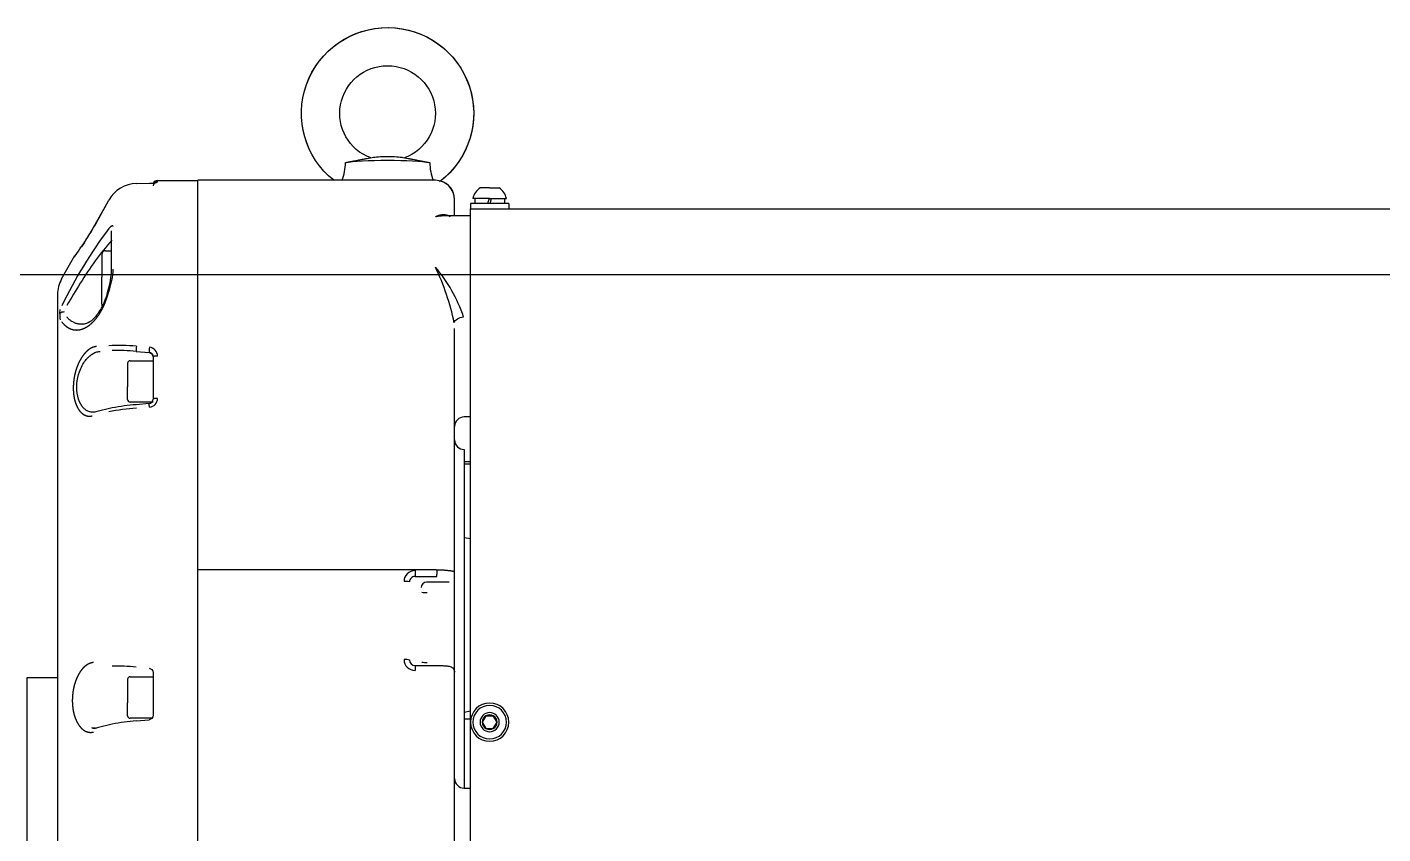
# Model space of a CAD drawing. Extents: x -599358 to 2865263, y -1062760 to 486533.
# Drawn here: x 1039415 to 1040083, y -672724 to -672326 of the extents above; entities that cross this region are included whole.
import ezdxf

# ---------------------------------------------------------------- set-up
doc = ezdxf.new("R2010")
doc.units = 0
for name, color, linetype in [('A-LIN-V', 9, 'Continuous'), ('EWHS5T6M-3', 7, 'Continuous'), ('FHSGH10105-主梁-04', 7, 'Continuous')]:
    doc.layers.add(name, color=color, linetype=linetype)

# ---------------------------------------------------------------- blocks, each defined once
blk = doc.blocks.new('55555555rrrrrr-M')
at = {"color": 2}
blk.add_line((1520886.87, 577968.91), (1520886.87, 577968.79), dxfattribs=at)
at = {"layer": 'EWHS5T6M-3', "color": 2, "linetype": 'Continuous'}
for p, q in [((1520970.15, 577979.69), (1520972.81, 577980.2)), ((1520987.94, 577980.2), (1520990.6, 577979.69)), ((1521003.95, 577968.91), (1520886.87, 577968.91)), ((1520886.87, 577950.99), (1520886.87, 577968.91)), ((1520953.83, 577968.91), (1520886.87, 577968.91)), ((1520856.66, 577967.36), (1520863.06, 577967.46)), ((1520856.66, 577967.36), (1520863.06, 577967.46)), ((1520867.07, 577968.79), (1520886.87, 577968.79)), ((1520867.07, 577968.79), (1520886.87, 577968.79)), ((1520886.87, 577950.99), (1520886.87, 577968.52)), ((1521030.66, 577965.13), (1521025.95, 577965.13)), ((1521030.66, 577965.13), (1521035.37, 577965.13)), ((1521034.29, 577965.14), (1521034.29, 577965.13)), ((1520836.43, 577947.49), (1520841.26, 577955.86)), ((1520836.43, 577947.49), (1520841.26, 577955.86)), ((1520838.26, 577950.44), (1520843.05, 577959.1)), ((1520838.26, 577950.44), (1520843.05, 577959.1)), ((1521013.37, 577951.52), (1521013.37, 577959.41)), ((1521013.37, 577951.52), (1521013.37, 577959.41)), ((1521040.09, 577957.43), (1521021.23, 577957.43)), ((1521021.23, 577957.43), (1521021.23, 577954.92)), ((1521030.66, 577959.95), (1521022.41, 577959.95)), ((1521023.35, 577959.95), (1521023.35, 577957.43)), ((1521030.35, 577959.95), (1521029.67, 577957.43)), ((1521030.66, 577959.95), (1521038.91, 577959.95)), ((1521030.97, 577957.43), (1521031.65, 577959.95)), ((1521037.97, 577959.95), (1521037.97, 577957.43)), ((1521040.09, 577957.43), (1521040.09, 577954.92)), ((1520886.87, 577926.09), (1520886.87, 577950.99)), ((1520886.87, 577926.09), (1520886.87, 577950.99)), ((1521007.8, 577951.52), (1521021.23, 577951.52)), ((1521013.37, 577951.52), (1521021.23, 577951.52)), ((1521021.23, 577913.28), (1521021.23, 577954.92)), ((1521021.23, 577954.92), (1521935.8, 577954.92)), ((1521021.23, 577951.52), (1521021.23, 577954.92)), ((1521021.23, 577954.92), (1521935.8, 577954.92)), ((1520844.36, 577924.73), (1520844.36, 577944)), ((1520819.81, 577920.35), (1520826.39, 577931.83)), ((1520819.81, 577920.35), (1520826.39, 577931.83)), ((1520826.08, 577931.27), (1520826.4, 577931.72)), ((1520826.08, 577931.27), (1520826.4, 577931.72)), ((1520839.57, 577932.35), (1520839.57, 577921.16)), ((1520841.46, 577934.23), (1520844.36, 577934.23)), ((1520886.87, 577777.86), (1520886.87, 577926.09)), ((1520886.87, 577777.05), (1520886.87, 577926.09)), ((1520839.57, 577907.83), (1520839.57, 577921.16)), ((1520817.73, 577912.54), (1520817.73, 577899.04)), ((1520817.73, 577912.54), (1520817.73, 577899.04)), ((1521021.23, 577620.15), (1521021.23, 577913.28)), ((1520818.94, 577903.33), (1520819.02, 577905.18)), ((1520817.73, 577899.04), (1520817.73, 577769.25)), ((1520817.73, 577899.04), (1520817.73, 577769.25)), ((1521013.37, 577775.75), (1521013.37, 577895.9)), ((1520856.47, 577884.58), (1520862.87, 577884.03)), ((1520862.87, 577884.03), (1520862.86, 577884.06)), ((1520852.3, 577878.76), (1520852.3, 577867.1)), ((1520853.56, 577880.01), (1520864.87, 577880.01)), ((1520864.87, 577881.88), (1520864.87, 577861.05)), ((1520852.29, 577875.25), (1520852.3, 577875.24)), ((1520852.3, 577864.36), (1520852.29, 577864.35)), ((1520852.3, 577860.84), (1520852.3, 577867.1)), ((1520844.77, 577856.75), (1520836.64, 577854.81)), ((1520864.87, 577859.58), (1520853.56, 577859.58)), ((1520862.87, 577858.9), (1520856.47, 577858.35)), ((1521021.23, 577852.32), (1521018.09, 577852.32)), ((1521018.09, 577836.28), (1521018.09, 577757.38)), ((1521021.23, 577830.27), (1521018.09, 577830.27)), ((1521018.09, 577829.21), (1521021.23, 577829.21)), ((1521018.09, 577792.94), (1521021.23, 577792.39)), ((1520886.87, 577634.59), (1520886.87, 577777.05)), ((1521003.95, 577777.05), (1520886.87, 577777.05)), ((1520886.87, 577634.59), (1520886.87, 577776.22)), ((1521013.37, 577773.56), (1521013.37, 577775.75)), ((1520817.73, 577769.25), (1520817.73, 577630.31)), ((1520817.73, 577769.25), (1520817.73, 577723.92)), ((1520993.92, 577773.68), (1521004.63, 577773.68)), ((1521010.7, 577770.9), (1520999.54, 577770.9)), ((1521013.37, 577765.56), (1521013.37, 577773.56)), ((1521013.37, 577731.12), (1521013.37, 577765.56)), ((1521018.09, 577757.38), (1521018.09, 577669.43)), ((1520993.92, 577729.86), (1521003.95, 577729.86)), ((1521013.37, 577726.54), (1521013.37, 577731.12)), ((1520802.8, 577723.92), (1520817.73, 577723.92)), ((1520802.8, 577613.92), (1520802.8, 577723.92)), ((1520802.8, 577723.92), (1520817.73, 577723.92)), ((1520802.8, 577700.35), (1520802.8, 577723.92)), ((1520852.3, 577723.03), (1520852.3, 577711.38)), ((1520853.56, 577724.29), (1520864.87, 577724.29)), ((1520864.87, 577726.32), (1520864.87, 577705.29)), ((1521013.37, 577634.45), (1521013.37, 577726.6)), ((1520852.29, 577719.53), (1520852.3, 577719.52)), ((1520852.3, 577708.63), (1520852.29, 577708.62)), ((1520852.3, 577705.12), (1520852.3, 577711.38)), ((1520864.35, 577703.86), (1520853.56, 577703.86)), ((1520856.47, 577702.55), (1520862.87, 577703.11)), ((1521021.23, 577707.31), (1521018.09, 577706.75)), ((1521018.09, 577703.49), (1521021.23, 577703.49)), ((1521028.85, 577705.06), (1521027.03, 577701.92)), ((1521027.03, 577701.92), (1521028.85, 577698.78)), ((1521028.85, 577705.06), (1521032.47, 577705.06)), ((1521034.29, 577701.92), (1521032.47, 577705.06)), ((1521032.47, 577698.78), (1521034.29, 577701.92)), ((1520844.77, 577700.94), (1520837.24, 577699.14)), ((1521028.85, 577698.78), (1521032.47, 577698.78)), ((1521018.09, 577669.43), (1521021.23, 577669.43))]:
    blk.add_line(p, q, dxfattribs=at)
for centre, radius, start, end in [((1520929.73, 577978.7), 29.92, 340.81659, 358.00721), ((1521031.09, 577978.72), 29.99, 182.01886, 199.42999), ((1521003.91, 577959.45), 9.47, 359.77121, 89.76937), ((1520857.03, 577951.41), 15.95, 91.32274, 151.1911), ((1520857.03, 577951.41), 15.95, 91.32274, 151.1911), ((1520867.06, 577966.11), 2.18, 89.52095, 179.5128), ((1520867.07, 577966.59), 2.2, 90, 168.97064), ((1520867.07, 577966.59), 2.2, 90, 152.53821), ((1521003.91, 577959.45), 9.47, 359.77121, 74.29133), ((1521030.66, 577958.12), 8.45, 123.91171, 167.51453), ((1521030.66, 577958.12), 8.45, 12.48547, 56.08829), ((1520714.77, 578015.58), 139.62, 323.08559, 332.18533), ((1520714.77, 578015.58), 139.62, 323.08559, 332.18533), ((1521033.92, 577802.99), 238.02, 143.31247, 154.08463), ((1520958.54, 577839.78), 151.4, 138.8203, 148.82171), ((1520841.46, 577932.35), 1.89, 90, 180), ((1520803.18, 577926.16), 41.23, 343.99012, 357.91371), ((1520810.7, 577926.26), 34.53, 339.56136, 358.14451), ((1520893.98, 577873.63), 121.84, 11.89776, 25.50146), ((1520946.19, 577877.09), 75.74, 18.94878, 40.30873), ((1520833.45, 577912.54), 15.71, 150.19854, 180), ((1520833.45, 577912.54), 15.71, 150.19854, 180), ((1521078.92, 577759.08), 296.24, 147.52169, 149.98788), ((1520828.09, 577902.03), 9.24, 171.95013, 191.24014), ((1520821.21, 577900.21), 3.86, 91.0799, 126.08689), ((1520841.46, 577907.83), 1.89, 180, 212.87695), ((1520848.5, 577798.83), 88.73, 84.72366, 93.52101), ((1520847.39, 577794.54), 90.5, 84.24225, 91.66212), ((1520905.48, 577882.28), 49.06, 174.26308, 177.31201), ((1520911.94, 577881.66), 49.14, 174.19383, 177.19927), ((1520862.71, 577881.87), 2.17, 0.51216, 85.77263), ((1520862.7, 577882.28), 4.37, 0.37345, 85.36609), ((1520853.56, 577878.76), 1.26, 90, 180), ((1520861.75, 577766.38), 90.35, 93.23023, 101.94501), ((1520863.38, 577764.38), 94.22, 94.20415, 101.39221), ((1520853.56, 577860.84), 1.26, 180, 270), ((1520862.71, 577861.07), 2.17, 274.22261, 359.49809), ((1520841.7, 577855.74), 21.4, 3.74535, 8.51238), ((1520862.71, 577861.49), 4.37, 274.6048, 359.64937), ((1521018.09, 577847.61), 4.71, 90, 180), ((1521018.09, 577840.99), 4.71, 180, 270), ((1520993.87, 577771.19), 5.38, 89.5321, 179.37239), ((1521067.4, 577775.13), 73.5, 178.8719, 181.1281), ((1521003.92, 577775.89), 1.16, 56.56392, 88.84892), ((1521004.42, 577776.55), 0.34, 4.93092, 64.48764), ((1520985.66, 577775.95), 19.1, 353.18179, 1.87959), ((1520988.99, 577760), 11.26, 79.09202, 92.54252), ((1520993.81, 577771), 2.68, 87.63878, 178.68889), ((1520999.61, 577768.21), 2.69, 91.36287, 180.15955), ((1520999.49, 577778.23), 12.44, 259.73108, 271.90347), ((1520847.27, 577638.52), 91, 84.20105, 91.57972), ((1520989, 577721.61), 11.14, 79.01862, 92.61592), ((1520993.88, 577732.81), 5.39, 180.68001, 270.4155), ((1520993.9, 577732.63), 2.78, 181.57073, 270.36272), ((1520999.39, 577742.48), 11.14, 259.01862, 272.61592), ((1520853.56, 577723.03), 1.26, 90, 180), ((1521030.66, 577701.92), 9.43, 360, 180), ((1521030.66, 577701.92), 8.25, 0, 180), ((1520863.5, 577608.05), 94.76, 94.25385, 101.4015), ((1520853.56, 577705.12), 1.26, 180, 270), ((1521030.66, 577701.92), 9.43, 180, 0), ((1521030.66, 577701.92), 8.25, 180, 0), ((1521030.66, 577701.92), 4.71, 0, 180), ((1521030.66, 577701.92), 4.71, 180, 0), ((1521030.66, 577701.92), 3.63, 120, 180), ((1521030.66, 577701.92), 3.63, 180, 240), ((1521030.66, 577701.92), 3.63, 60, 120), ((1521030.66, 577701.92), 3.63, 360, 60), ((1521030.66, 577701.92), 3.63, 300, 0), ((1520836.05, 577703.02), 4.14, 253.46936, 275.53031), ((1521030.66, 577701.92), 3.63, 240, 300), ((1521018.09, 577674.14), 4.71, 180, 270)]:
    blk.add_arc(centre, radius, start, end, dxfattribs=at)
at = {"layer": 'EWHS5T6M-3', "color": 2, "linetype": 'Continuous', "extrusion": (0, 0, -1)}
for centre, major_axis, ratio, start_param, end_param in [((1520980.37, 578001.89), (-42.43, 0), 0.996195, -0.894844, 4.064252), ((1520980.37, 578001.89), (-42.43, 0), 0.996195, -0.894844, 4.049918), ((1520980.37, 578001.89), (-23.57, 0), 0.996195, -1.211117, 4.35271), ((1520980.37, 577976.84), (22.79, 0), 0.087156, 3.567796, 4.712389), ((1520980.37, 577979.91), (8.3, 0), 0.087156, 3.565804, 4.712389), ((1520980.37, 577979.91), (8.3, 0), 0.087156, 4.712389, 5.858974), ((1520980.37, 577976.84), (22.79, 0), 0.087156, 4.712389, 5.856982), ((1521017.82, 577898.93), (-4.64, -0.82), 0.579645, 0.23379, 1.672671), ((1520862.64, 577881.88), (-2.24, -0.01), 0.981753, 1.67675, 3.141808), ((1520862.67, 577726.32), (2.2, 0), 0.996195, 4.799655, 6.283185), ((1520862.67, 577705.29), (-2.2, 0), 0.996195, 3.141593, 4.625123)]:
    blk.add_ellipse(centre, major_axis=major_axis, ratio=ratio, start_param=start_param, end_param=end_param, dxfattribs=at)
at = {"layer": 'EWHS5T6M-3', "color": 2, "linetype": 'Continuous'}
for points, degree, knots in [([(1520959.63, 577977.66), (1520959.79, 577977.69), (1520960.12, 577977.75), (1520960.61, 577977.85), (1520961.09, 577977.94), (1520961.56, 577978.03), (1520962.03, 577978.12), (1520962.48, 577978.21), (1520962.93, 577978.29), (1520963.37, 577978.38), (1520964.02, 577978.5), (1520964.83, 577978.65), (1520965.82, 577978.85), (1520966.76, 577979.03), (1520967.97, 577979.26), (1520969.11, 577979.49), (1520969.92, 577979.65), (1520970.21, 577979.7), (1520970.25, 577979.71)], 3, [0, 0, 0, 0, 0.0291535, 0.0579, 0.0862636, 0.114267, 0.1419322, 0.1692799, 0.1963296, 0.2231, 0.2496083, 0.3142608, 0.3745184, 0.4399871, 0.4983658, 0.6233073, 0.6899846, 0.7009324, 0.7009324, 0.7009324, 0.7009324]), ([(1520990.5, 577979.71), (1520990.54, 577979.7), (1520990.82, 577979.65), (1520991.63, 577979.49), (1520992.77, 577979.26), (1520993.99, 577979.03), (1520994.92, 577978.85), (1520995.92, 577978.65), (1520996.85, 577978.48), (1520997.73, 577978.31), (1520998.54, 577978.15), (1520999.38, 577977.99), (1521000.24, 577977.83), (1521000.83, 577977.72), (1521001.12, 577977.66)], 3, [0.2991535, 0.2991535, 0.2991535, 0.2991535, 0.3094943, 0.3759967, 0.5011338, 0.5596756, 0.6253853, 0.6856136, 0.7502717, 0.7981934, 0.8470118, 0.8968364, 0.9477883, 1, 1, 1, 1]), ([(1520863.06, 577967.46), (1520863.46, 577967.47), (1520863.86, 577967.49), (1520864.25, 577967.51), (1520864.62, 577967.55), (1520864.99, 577967.58), (1520865.31, 577967.63), (1520865.64, 577967.67), (1520865.92, 577967.73), (1520866.19, 577967.79), (1520866.41, 577967.85), (1520866.63, 577967.92), (1520866.78, 577967.99), (1520866.92, 577968.06), (1520867, 577968.14), (1520867.07, 577968.21), (1520867.07, 577968.29)], 2, [0, 0, 0, 0.125, 0.125, 0.25, 0.25, 0.375, 0.375, 0.5, 0.5, 0.625, 0.625, 0.75, 0.75, 0.875, 0.875, 1, 1, 1]), ([(1520863.06, 577967.46), (1520863.46, 577967.47), (1520863.86, 577967.49), (1520864.25, 577967.51), (1520864.62, 577967.55), (1520864.88, 577967.57), (1520865.12, 577967.6)], 2, [0, 0, 0, 0.125, 0.125, 0.25, 0.25, 0.3390193, 0.3390193, 0.3390193]), ([(1521011.24, 577950.99), (1521011.24, 577950.99), (1521011.16, 577951.04), (1521011, 577951.14), (1521010.74, 577951.28), (1521010.48, 577951.4), (1521010.2, 577951.51), (1521009.9, 577951.61), (1521009.58, 577951.7), (1521009.22, 577951.78), (1521008.82, 577951.84), (1521008.37, 577951.88), (1521007.88, 577951.89), (1521007.33, 577951.87), (1521006.75, 577951.81), (1521006.11, 577951.7), (1521005.43, 577951.53), (1521004.7, 577951.3), (1521004.2, 577951.1), (1521003.95, 577950.99)], 3, [0.3697018, 0.3697018, 0.3697018, 0.3697018, 0.3698202, 0.3948705, 0.42041, 0.4464403, 0.4729628, 0.4999791, 0.5295356, 0.5622689, 0.5981805, 0.6372718, 0.6795436, 0.7249968, 0.7736319, 0.8254494, 0.8804497, 0.9386332, 1, 1, 1, 1]), ([(1521003.95, 577950.99), (1521004.11, 577951.03), (1521004.44, 577951.11), (1521004.91, 577951.21), (1521005.37, 577951.29), (1521005.8, 577951.36), (1521006.21, 577951.41), (1521006.59, 577951.45), (1521006.95, 577951.48), (1521007.29, 577951.5), (1521007.61, 577951.51), (1521007.83, 577951.52), (1521007.94, 577951.52), (1521007.95, 577951.52)], 3, [0, 0, 0, 0, 0.0263006, 0.0514237, 0.0753694, 0.0981375, 0.1197282, 0.1401415, 0.1593774, 0.1774359, 0.1943171, 0.2100211, 0.2121854, 0.2121854, 0.2121854, 0.2121854]), ([(1520836.43, 577947.48), (1520835.01, 577945.02), (1520833.58, 577942.59), (1520831.32, 577938.82), (1520830.43, 577937.38), (1520829.65, 577936.12)], 3, [0, 0, 0, 0, 0.25, 0.25, 0.4283899, 0.4283899, 0.4283899, 0.4283899]), ([(1520836.43, 577947.48), (1520835.01, 577945.02), (1520833.58, 577942.59), (1520831.32, 577938.82), (1520830.43, 577937.38), (1520829.65, 577936.12)], 3, [0, 0, 0, 0, 0.25, 0.25, 0.4283899, 0.4283899, 0.4283899, 0.4283899]), ([(1520845.21, 577946.12), (1520845.21, 577946.15), (1520845.2, 577946.21), (1520845.18, 577946.28), (1520845.15, 577946.34), (1520845.11, 577946.39), (1520845.06, 577946.42), (1520845, 577946.45), (1520844.92, 577946.46), (1520844.84, 577946.46), (1520844.75, 577946.45), (1520844.65, 577946.42), (1520844.5, 577946.37), (1520844.3, 577946.27), (1520844.02, 577946.1), (1520843.72, 577945.86), (1520843.39, 577945.57), (1520843.17, 577945.32), (1520843.05, 577945.19)], 3, [0, 0, 0, 0, 0.044827, 0.089649, 0.134508, 0.179451, 0.224519, 0.269756, 0.315205, 0.360909, 0.406908, 0.453243, 0.499955, 0.591439, 0.686942, 0.786723, 0.891009, 1, 1, 1, 1]), ([(1520819.84, 577899.21), (1520821.08, 577897.58), (1520822.58, 577896.58), (1520824.07, 577895.58), (1520825.73, 577895.28), (1520827.39, 577894.98), (1520829.12, 577895.39), (1520830.85, 577895.8), (1520832.55, 577896.9), (1520834.26, 577898), (1520835.84, 577899.73), (1520837.42, 577901.46), (1520838.79, 577903.72), (1520840.16, 577905.97), (1520841.24, 577908.63), (1520842.32, 577911.29), (1520843.05, 577914.2)], 2, [0, 0, 0, 0.125, 0.125, 0.25, 0.25, 0.375, 0.375, 0.5, 0.5, 0.625, 0.625, 0.75, 0.75, 0.875, 0.875, 1, 1, 1]), ([(1520830.15, 577898.01), (1520831.15, 577898.18), (1520833.03, 577898.57), (1520836.52, 577901.34), (1520839.42, 577905.55), (1520841.59, 577910.44), (1520842.36, 577913.15), (1520842.81, 577914.78)], 3, [0, 0, 0, 0, 0.20239, 0.441275, 0.70926, 0.852292, 1, 1, 1, 1]), ([(1520842.82, 577914.79), (1520842.75, 577914.74), (1520842.72, 577914.68), (1520842.73, 577914.49), (1520842.87, 577914.34), (1520843.05, 577914.2)], 3, [0.6278283, 0.6278283, 0.6278283, 0.6278283, 0.7554749, 0.7554749, 1, 1, 1, 1]), ([(1520831.98, 577898.28), (1520831.62, 577898.19), (1520830.82, 577898.04), (1520829.59, 577897.96), (1520828.52, 577898.05), (1520827.7, 577898.19), (1520827.12, 577898.34), (1520826.51, 577898.54), (1520825.89, 577898.81), (1520825.24, 577899.15), (1520824.6, 577899.55), (1520823.99, 577899.99), (1520823.43, 577900.46), (1520822.9, 577900.96), (1520822.56, 577901.32), (1520822.39, 577901.5)], 3, [0.6081582, 0.6081582, 0.6081582, 0.6081582, 0.6495039, 0.6996717, 0.7500026, 0.7714521, 0.794378, 0.8187894, 0.8446945, 0.8721015, 0.9010181, 0.9268597, 0.9519691, 0.9763484, 1, 1, 1, 1]), ([(1520837, 577887), (1520836, 577886.93), (1520834.99, 577886.52), (1520833.99, 577886.1), (1520833.01, 577885.35), (1520832.03, 577884.61), (1520831.13, 577883.56), (1520830.22, 577882.51), (1520829.42, 577881.2), (1520828.62, 577879.89), (1520827.96, 577878.38), (1520827.3, 577876.86), (1520826.81, 577875.2), (1520826.32, 577873.55), (1520826.01, 577871.81), (1520825.71, 577870.08), (1520825.6, 577868.34), (1520825.49, 577866.6), (1520825.59, 577864.93), (1520825.69, 577863.26), (1520825.99, 577861.72), (1520826.29, 577860.19), (1520826.78, 577858.84), (1520827.26, 577857.51), (1520827.92, 577856.42), (1520828.57, 577855.33), (1520829.37, 577854.54), (1520830.16, 577853.75), (1520831.07, 577853.29), (1520831.97, 577852.83), (1520832.94, 577852.71), (1520833.92, 577852.6), (1520834.93, 577852.84)], 2, [0, 0, 0, 0.0625, 0.0625, 0.125, 0.125, 0.1875, 0.1875, 0.25, 0.25, 0.3125, 0.3125, 0.375, 0.375, 0.4375, 0.4375, 0.5, 0.5, 0.5625, 0.5625, 0.625, 0.625, 0.6875, 0.6875, 0.75, 0.75, 0.8125, 0.8125, 0.875, 0.875, 0.9375, 0.9375, 1, 1, 1]), ([(1520836.64, 577854.81), (1520836.32, 577854.76), (1520835.68, 577854.64), (1520834.78, 577854.66), (1520833.93, 577854.78), (1520833.16, 577855.01), (1520832.45, 577855.33), (1520831.81, 577855.71), (1520831.23, 577856.13), (1520830.72, 577856.58), (1520830.27, 577857.05), (1520829.02, 577858.56), (1520827.48, 577862.06), (1520827.02, 577868.55), (1520828.52, 577875.13), (1520830.61, 577879.08), (1520832.41, 577881.22), (1520833.51, 577882.3), (1520834.94, 577883.4), (1520836.71, 577884.33), (1520838.01, 577884.51), (1520838.71, 577884.6)], 3, [0, 0, 0, 0, 0.033245, 0.064719, 0.094405, 0.122286, 0.148348, 0.172577, 0.194963, 0.215497, 0.234174, 0.250994, 0.381174, 0.499699, 0.614244, 0.74915, 0.778071, 0.817781, 0.868141, 0.928959, 1, 1, 1, 1]), ([(1520867.07, 577882.3), (1520866.79, 577882.3), (1520866.5, 577882.29), (1520865.97, 577882.25), (1520865.72, 577882.22), (1520865.32, 577882.14), (1520865.15, 577882.1), (1520864.93, 577881.99), (1520864.87, 577881.94), (1520864.87, 577881.88)], 3, [0, 0, 0, 0, 0.25, 0.25, 0.5, 0.5, 0.75, 0.75, 1, 1, 1, 1]), ([(1520867.07, 577861.47), (1520866.79, 577861.47), (1520866.5, 577861.46), (1520865.97, 577861.41), (1520865.72, 577861.38), (1520865.32, 577861.31), (1520865.15, 577861.26), (1520864.93, 577861.16), (1520864.87, 577861.1), (1520864.87, 577861.05)], 3, [0, 0, 0, 0, 0.25, 0.25, 0.5, 0.5, 0.75, 0.75, 1, 1, 1, 1]), ([(1521013.37, 577775.75), (1521013.37, 577775.77), (1521013.37, 577775.8), (1521013.35, 577775.84), (1521013.31, 577775.89), (1521013.26, 577775.93), (1521013.19, 577775.97), (1521013.12, 577776.01), (1521013.03, 577776.05), (1521012.94, 577776.09), (1521012.84, 577776.12), (1521012.73, 577776.16), (1521012.61, 577776.19), (1521012.49, 577776.22), (1521012.36, 577776.25), (1521012.23, 577776.28), (1521012.09, 577776.31), (1521011.95, 577776.34), (1521011.81, 577776.36), (1521011.67, 577776.39), (1521011.53, 577776.41), (1521011.39, 577776.43), (1521011.25, 577776.45), (1521011.11, 577776.47), (1521010.97, 577776.49), (1521010.7, 577776.52), (1521010.26, 577776.57), (1521009.64, 577776.63), (1521008.99, 577776.69), (1521008.3, 577776.74), (1521007.58, 577776.77), (1521006.85, 577776.81), (1521006.09, 577776.83), (1521005.33, 577776.85), (1521004.82, 577776.85), (1521004.56, 577776.85)], 3, [0, 0, 0, 0, 0.027471, 0.054365, 0.080681, 0.10642, 0.131582, 0.156167, 0.180175, 0.203606, 0.226459, 0.248735, 0.270434, 0.291556, 0.312101, 0.332068, 0.351458, 0.370272, 0.388508, 0.406167, 0.423249, 0.439754, 0.455681, 0.471032, 0.485806, 0.500003, 0.556902, 0.613462, 0.669684, 0.725569, 0.781119, 0.836335, 0.89122, 0.945774, 1, 1, 1, 1]), ([(1520835.52, 577731.29), (1520834.51, 577731.22), (1520833.51, 577730.81), (1520832.51, 577730.39), (1520831.56, 577729.64), (1520830.62, 577728.9), (1520829.76, 577727.84), (1520828.9, 577726.79), (1520828.17, 577725.48), (1520827.44, 577724.17), (1520826.86, 577722.65), (1520826.28, 577721.14), (1520825.88, 577719.47), (1520825.48, 577717.81), (1520825.28, 577716.07), (1520825.07, 577714.34), (1520825.07, 577712.59), (1520825.07, 577710.85), (1520825.28, 577709.18), (1520825.48, 577707.5), (1520825.88, 577705.96), (1520826.28, 577704.42), (1520826.86, 577703.07), (1520827.43, 577701.73), (1520828.17, 577700.64), (1520828.9, 577699.55), (1520829.76, 577698.76), (1520830.62, 577697.97), (1520831.56, 577697.5), (1520832.51, 577697.04), (1520833.51, 577696.93), (1520834.51, 577696.82), (1520835.52, 577697.06)], 2, [0, 0, 0, 0.0625, 0.0625, 0.125, 0.125, 0.1875, 0.1875, 0.25, 0.25, 0.3125, 0.3125, 0.375, 0.375, 0.4375, 0.4375, 0.5, 0.5, 0.5625, 0.5625, 0.625, 0.625, 0.6875, 0.6875, 0.75, 0.75, 0.8125, 0.8125, 0.875, 0.875, 0.9375, 0.9375, 1, 1, 1]), ([(1520993.92, 577729.85), (1520993.91, 577729.89), (1520993.91, 577729.85), (1520993.91, 577729.64), (1520993.91, 577729.46), (1520993.92, 577729.01), (1520993.92, 577728.73), (1520993.92, 577728.11), (1520993.92, 577727.77), (1520993.92, 577727.42)], 3, [0, 0, 0, 0, 0.25, 0.25, 0.5, 0.5, 0.75, 0.75, 1, 1, 1, 1]), ([(1521003.95, 577729.86), (1521004.58, 577729.86), (1521005.96, 577729.85), (1521008.27, 577729.75), (1521010.07, 577729.57), (1521011.07, 577729.39), (1521012.03, 577729.02), (1521012.83, 577728.34), (1521013.29, 577727.47), (1521013.35, 577726.91), (1521013.37, 577726.6)], 3, [0, 0, 0, 0, 0.127876, 0.328514, 0.539358, 0.689471, 0.783591, 0.862762, 0.935729, 1, 1, 1, 1]), ([(1520836.38, 577699.01), (1520836.32, 577699.01), (1520835.96, 577698.98), (1520835.37, 577698.99), (1520834.84, 577699.05), (1520834.61, 577699.1)], 3, [0.02891952, 0.02891952, 0.02891952, 0.02891952, 0.03559223, 0.06538625, 0.08931758, 0.08931758, 0.08931758, 0.08931758]), ([(1520836.5, 577698.94), (1520836.52, 577698.95), (1520836.54, 577698.96), (1520836.77, 577699.07), (1520837, 577699.13), (1520837.24, 577699.14)], 3, [0.727826, 0.727826, 0.727826, 0.727826, 0.75, 0.75, 1, 1, 1, 1])]:
    blk.add_open_spline(points, degree=degree, knots=knots, dxfattribs=at)
at = {"layer": 'FHSGH10105-主梁-04', "color": 2, "linetype": 'Continuous'}
blk.add_line((1519722.91, 577922.49), (1525911.11, 577922.49), dxfattribs=at)

msp = doc.modelspace()

# ---------------------------------------------------------------- block references
at = {"layer": 'A-LIN-V'}
msp.add_blockref('55555555rrrrrr-M', (-481388.02, -1250370.73), dxfattribs=at)

doc.saveas('drawing.dxf')
